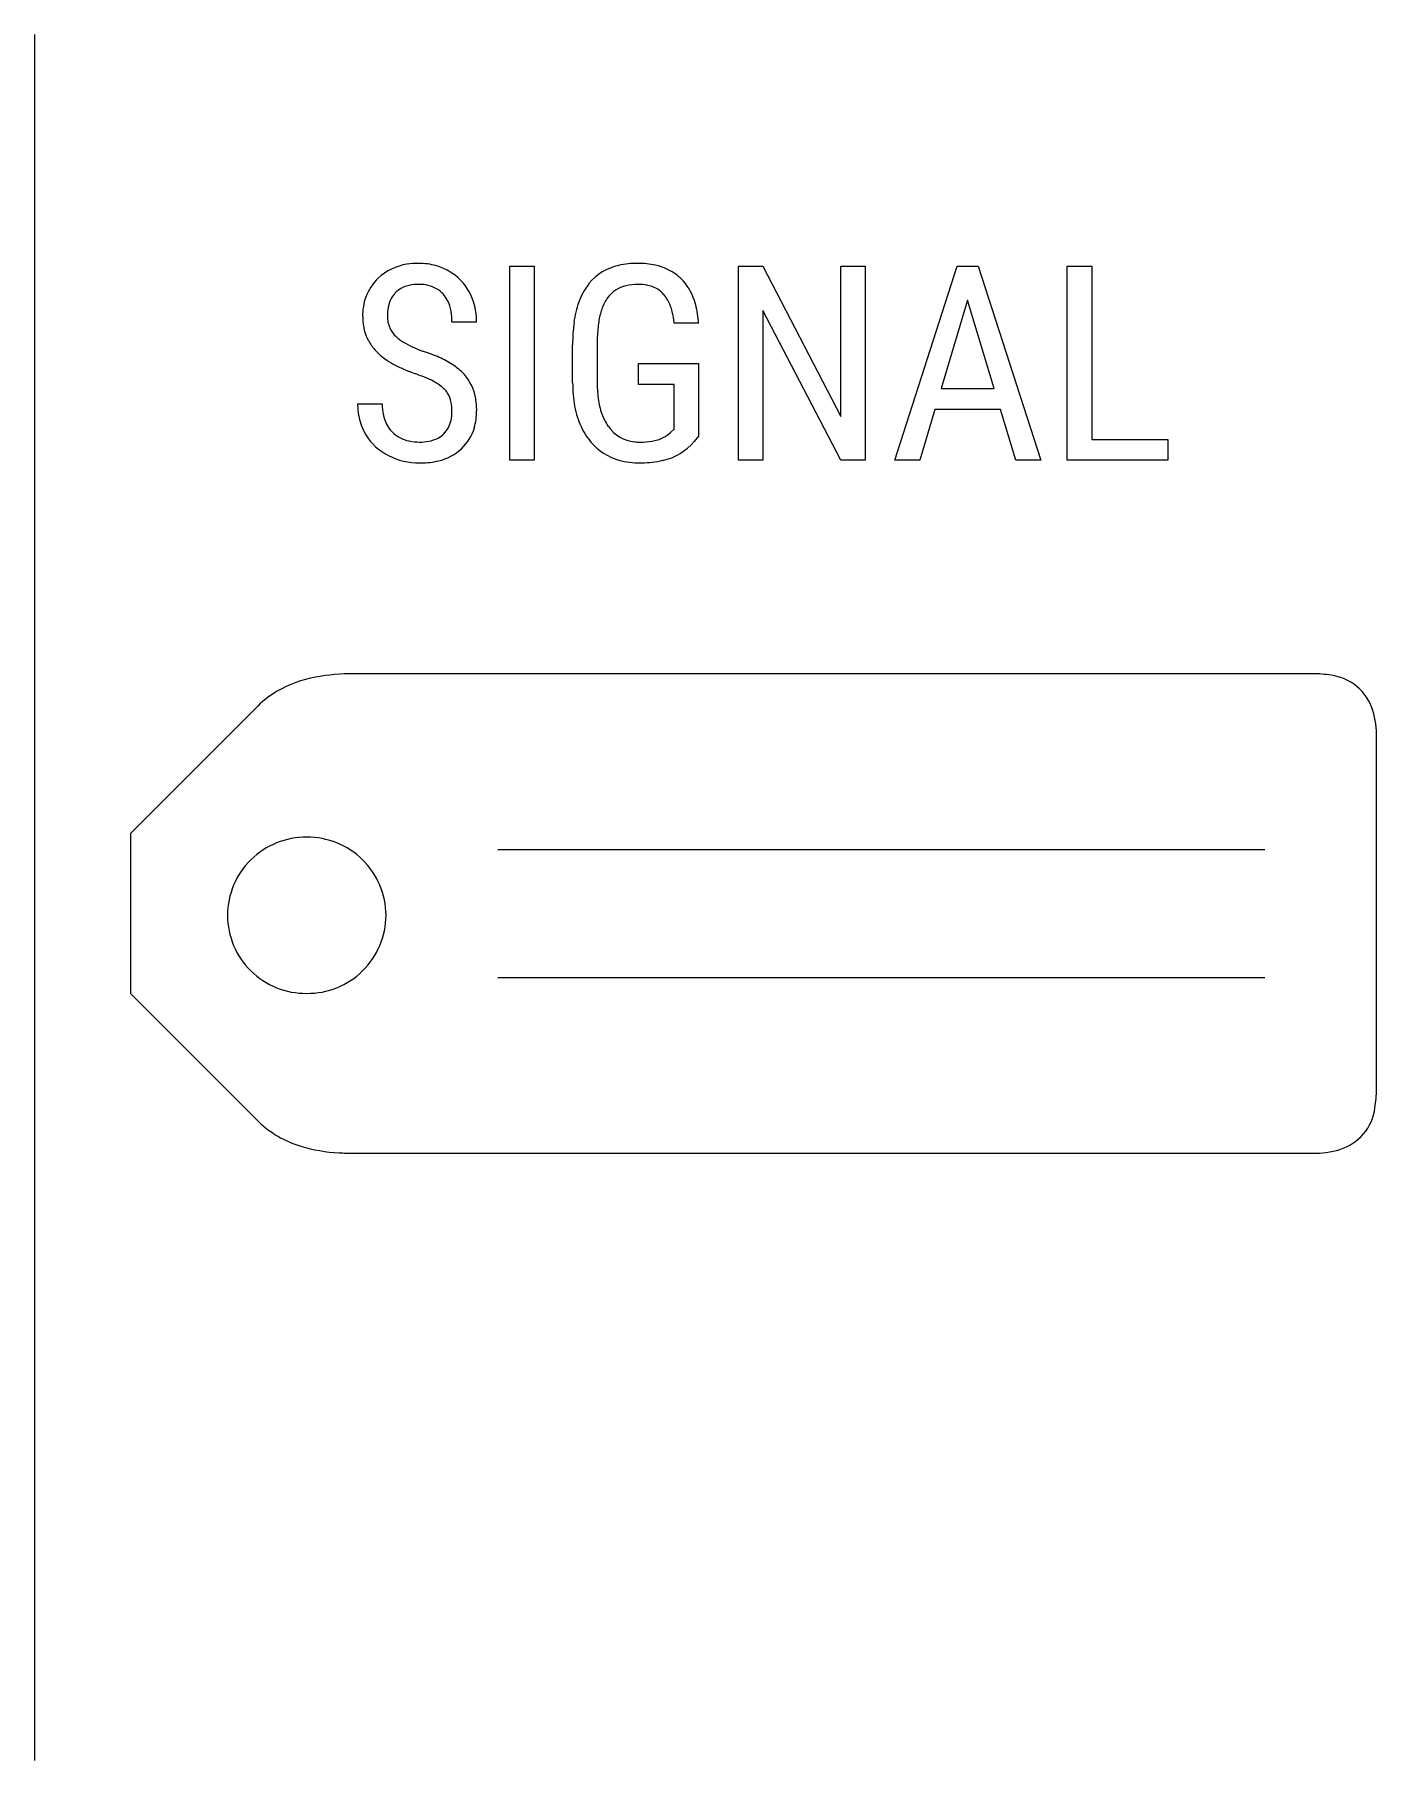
# Model space of a CAD drawing. Extents: x 2.5 to 13.6, y -1.3 to 13.
import ezdxf

# ---------------------------------------------------------------- set-up
doc = ezdxf.new("R2010")
doc.units = 0
doc.layers.add('DEFAULT_255_1_696', color=255, linetype='CONTINUOUS')
doc.layers.add('DEFAULT_255_2_778', color=255, linetype='CONTINUOUS')

msp = doc.modelspace()

# ---------------------------------------------------------------- linework, layer by layer
at = {"layer": 'DEFAULT_255_1_696'}
for p, q in [((6.438, 9.44), (6.438, 11.048)), ((6.438, 11.048), (6.64, 11.048)), ((6.64, 11.048), (6.64, 9.44)), ((8.331, 9.44), (8.331, 11.048)), ((8.331, 11.048), (8.534, 11.048)), ((8.534, 11.048), (9.18, 9.803)), ((9.18, 9.803), (9.18, 11.048)), ((9.18, 11.048), (9.381, 11.048)), ((9.381, 11.048), (9.381, 9.44)), ((9.625, 9.44), (10.143, 11.048)), ((10.143, 11.048), (10.316, 11.048)), ((10.316, 11.048), (10.835, 9.44)), ((11.054, 9.44), (11.054, 11.048)), ((11.054, 11.048), (11.257, 11.048)), ((11.257, 11.048), (11.257, 9.613)), ((10.229, 10.765), (10.01, 10.034)), ((10.449, 10.034), (10.229, 10.765)), ((6.163, 10.583), (5.96, 10.583)), ((8, 10.576), (7.798, 10.576)), ((9.178, 9.44), (8.534, 10.679)), ((8.534, 10.679), (8.534, 9.44)), ((6.958, 10.08), (6.958, 10.395)), ((7.161, 10.421), (7.161, 10.093)), ((7.505, 10.068), (7.505, 10.241)), ((7.505, 10.241), (8, 10.241)), ((8, 10.241), (8, 9.64)), ((7.798, 10.068), (7.505, 10.068)), ((7.798, 9.697), (7.798, 10.068)), ((10.01, 10.034), (10.449, 10.034)), ((5.178, 9.906), (5.381, 9.906)), ((9.957, 9.86), (9.833, 9.44)), ((10.501, 9.86), (9.957, 9.86)), ((10.628, 9.44), (10.501, 9.86)), ((7.769, 9.67), (7.798, 9.697)), ((8, 9.64), (7.965, 9.596)), ((11.257, 9.613), (11.888, 9.613)), ((11.888, 9.613), (11.888, 9.44)), ((6.64, 9.44), (6.438, 9.44)), ((8.534, 9.44), (8.331, 9.44)), ((9.381, 9.44), (9.178, 9.44)), ((9.833, 9.44), (9.625, 9.44)), ((10.835, 9.44), (10.628, 9.44)), ((11.888, 9.44), (11.054, 9.44))]:
    msp.add_line(p, q, dxfattribs=at)
for centre, radius, start, end in [((5.647, 10.636), 0.431, 98.0832, 133.9271), ((5.679, 10.466), 0.604, 89.8068, 98.8911), ((5.685, 10.533), 0.537, 74.298, 90.3952), ((5.703, 10.607), 0.461, 60.1202, 74.0257), ((5.719, 10.63), 0.433, 27.5687, 60.4211), ((7.431, 10.629), 0.434, 102.1548, 140.999), ((7.492, 10.385), 0.685, 89.5132, 102.9024), ((7.503, 10.406), 0.664, 77.7365, 90.4338), ((7.553, 10.622), 0.442, 52.2451, 78.085), ((5.628, 10.653), 0.406, 133.6801, 160.289), ((5.652, 10.66), 0.233, 101.7106, 125.6254), ((5.679, 10.543), 0.353, 89.5668, 102.0245), ((5.684, 10.539), 0.357, 77.2369, 90.4606), ((5.714, 10.66), 0.232, 41.5624, 77.8699), ((7.506, 10.577), 0.525, 141.8401, 160.8247), ((7.455, 10.632), 0.258, 102.2861, 144.4648), ((7.495, 10.478), 0.418, 89.4819, 103.136), ((7.499, 10.427), 0.468, 87.4734, 90.024), ((7.507, 10.543), 0.353, 74.5619, 87.934), ((7.543, 10.664), 0.226, 40.5403, 75.1839), ((7.572, 10.653), 0.406, 45.3547, 51.7203), ((7.539, 10.625), 0.449, 17.9199, 44.8949), ((5.687, 10.637), 0.468, 160.8949, 180.6057), ((5.762, 10.641), 0.338, 165.3424, 178.6346), ((5.652, 10.671), 0.224, 135.9032, 165.7603), ((5.64, 10.682), 0.208, 126.1854, 135.486), ((5.7, 10.649), 0.25, 27.3823, 41.1898), ((5.635, 10.618), 0.322, 9.9144, 26.9762), ((5.644, 10.589), 0.519, 0.2628, 27.7342), ((7.8, 10.472), 0.838, 160.6379, 172.5156), ((7.54, 10.579), 0.358, 145.3509, 161.9302), ((7.489, 10.621), 0.295, 29.2601, 40.0258), ((7.412, 10.581), 0.382, 13.7659, 28.9013), ((7.33, 10.553), 0.67, 5.2564, 18.2636), ((5.717, 10.631), 0.497, 179.8925, 187.0318), ((5.862, 10.635), 0.438, 178.1842, 180.0107), ((5.656, 10.632), 0.232, 179.258, 204.9573), ((5.462, 10.586), 0.497, 359.6319, 10.1213), ((5.556, 10.583), 0.607, 0.0004, 0.7937), ((8.304, 10.402), 1.346, 172.3639, 180.2888), ((8.217, 10.424), 1.055, 171.1071, 177.709), ((7.799, 10.49), 0.632, 161.597, 171.2339), ((7.224, 10.533), 0.576, 4.3066, 13.9375), ((7.126, 10.528), 0.876, 3.1724, 5.679), ((5.613, 10.616), 0.393, 186.6801, 207.276), ((5.624, 10.625), 0.406, 207.7494, 221.6815), ((5.653, 10.634), 0.231, 205.7658, 227.292), ((5.767, 10.757), 0.398, 227.2715, 238.0734), ((8.609, 10.402), 1.448, 177.4775, 179.2581), ((5.702, 10.695), 0.511, 221.7638, 233.7088), ((5.905, 10.976), 0.657, 237.9381, 245.311), ((6.063, 11.316), 1.032, 245.2155, 250.3288), ((6.156, 11.563), 1.295, 250.1601, 250.4522), ((5.318, 9.102), 1.304, 65.719, 71.9453), ((5.52, 9.546), 0.817, 56.8758, 65.8272), ((5.691, 10.676), 0.489, 233.4147, 233.7066), ((5.776, 10.799), 0.639, 234.0692, 241.6812), ((5.978, 11.17), 1.061, 241.5774, 246.8414), ((6.208, 11.703), 1.642, 246.7729, 250.4642), ((5.162, 8.76), 1.481, 68.1952, 70.3954), ((5.7, 9.819), 0.49, 42.8525, 57.0954), ((5.776, 9.895), 0.383, 41.6527, 42.2267), ((5.766, 9.889), 0.394, 10.843, 41.3158), ((5.343, 9.205), 1.002, 63.5734, 68.3351), ((5.528, 9.577), 0.586, 57.1035, 63.6437), ((5.678, 9.805), 0.312, 46.1841, 57.3877), ((5.759, 9.893), 0.194, 32.4263, 45.4868), ((8.181, 10.091), 1.223, 180.5221, 185.0567), ((8.182, 10.088), 1.021, 179.7198, 187.6185), ((5.752, 9.906), 0.574, 179.9557, 184.7931), ((5.809, 9.903), 0.428, 179.5544, 192.3104), ((5.726, 9.875), 0.231, 11.144, 31.8837), ((5.604, 9.849), 0.355, 359.5776, 11.4023), ((5.6, 9.852), 0.564, 359.6695, 11.338), ((7.84, 10.055), 0.881, 184.6981, 197.1285), ((7.809, 10.036), 0.645, 187.4741, 199.2488), ((5.643, 9.892), 0.464, 184.2431, 211.2153), ((5.668, 9.87), 0.283, 191.9812, 217.1745), ((5.729, 9.818), 0.227, 315.7987, 348.0067), ((5.622, 9.844), 0.337, 347.5197, 0.4221), ((5.676, 9.844), 0.487, 343.7812, 0.5491), ((7.551, 9.963), 0.577, 196.8292, 220.1062), ((7.599, 9.963), 0.422, 199.2299, 215.1061), ((7.499, 9.89), 0.298, 214.7394, 264.8438), ((5.641, 9.893), 0.463, 211.3826, 243.1986), ((5.646, 9.857), 0.257, 217.7193, 225.207), ((5.658, 9.872), 0.277, 225.5079, 258.5628), ((5.689, 10), 0.409, 258.0062, 270.3862), ((5.694, 10.006), 0.415, 269.6116, 280.2418), ((5.722, 9.857), 0.263, 280.0128, 297.5244), ((5.75, 9.8), 0.2, 297.9117, 315.3433), ((5.78, 9.816), 0.38, 312.4946, 343.5118), ((7.471, 9.898), 0.474, 220.3398, 254.0409), ((7.519, 10.011), 0.421, 263.5812, 270.1018), ((7.523, 10.128), 0.538, 269.6385, 279.7566), ((7.558, 9.936), 0.343, 279.5401, 295.992), ((7.595, 9.916), 0.49, 282.8919, 319.116), ((7.595, 9.857), 0.255, 296.3235, 312.9094), ((5.686, 9.974), 0.556, 242.8411, 270.5281), ((5.699, 10.05), 0.632, 270.5069, 283.656), ((5.751, 9.849), 0.425, 283.2699, 312.3843), ((7.513, 10.049), 0.631, 254.2092, 270.5587), ((7.528, 10.173), 0.754, 270.2892, 283.5296), ((5.691, 10.215), 0.797, 269.997, 270.9501), ((7.519, 10.375), 0.957, 269.999, 270.7511)]:
    msp.add_arc(centre, radius, start, end, dxfattribs=at)
at = {"layer": 'DEFAULT_255_2_778'}
for p, q in [((2.502, 12.965), (2.502, -1.323)), ((13.085, 7.673), (5.148, 7.673)), ((4.354, 7.408), (3.296, 6.35)), ((13.615, 4.233), (13.615, 7.144)), ((3.296, 6.35), (3.296, 5.027)), ((6.339, 6.218), (12.689, 6.218)), ((4.099, 5.673), (4.099, 5.673)), ((6.339, 5.159), (12.689, 5.159)), ((3.296, 5.027), (4.354, 3.969)), ((5.148, 3.704), (13.085, 3.704))]:
    msp.add_line(p, q, dxfattribs=at)
for centre, radius, start, end in [((5.011, 6.649), 1.012, 100.3376, 119.5724), ((5.135, 6.015), 1.658, 89.5686, 100.6423), ((13.091, 6.835), 0.838, 79.878, 90.3928), ((13.189, 7.251), 0.412, 16.6443, 83.1171), ((4.898, 6.862), 0.771, 120.1349, 134.8947), ((12.874, 7.156), 0.741, 359.0178, 16.6745), ((4.75, 5.67), 0.65, 89.4259, 179.6683), ((4.763, 5.67), 0.65, 0.3317, 90.5741), ((4.75, 5.677), 0.65, 180.3317, 270.5741), ((4.763, 5.677), 0.65, 269.4259, 359.6684), ((12.777, 4.228), 0.838, 349.8761, 0.3929), ((13.193, 4.13), 0.412, 286.638, 353.1127), ((4.941, 4.57), 0.84, 225.7013, 253.8369), ((5.099, 5.074), 1.369, 253.3641, 266.8276), ((13.098, 4.445), 0.741, 269.0179, 286.6714), ((5.146, 5.635), 1.931, 266.3443, 270.0557)]:
    msp.add_arc(centre, radius, start, end, dxfattribs=at)

doc.saveas('drawing.dxf')
